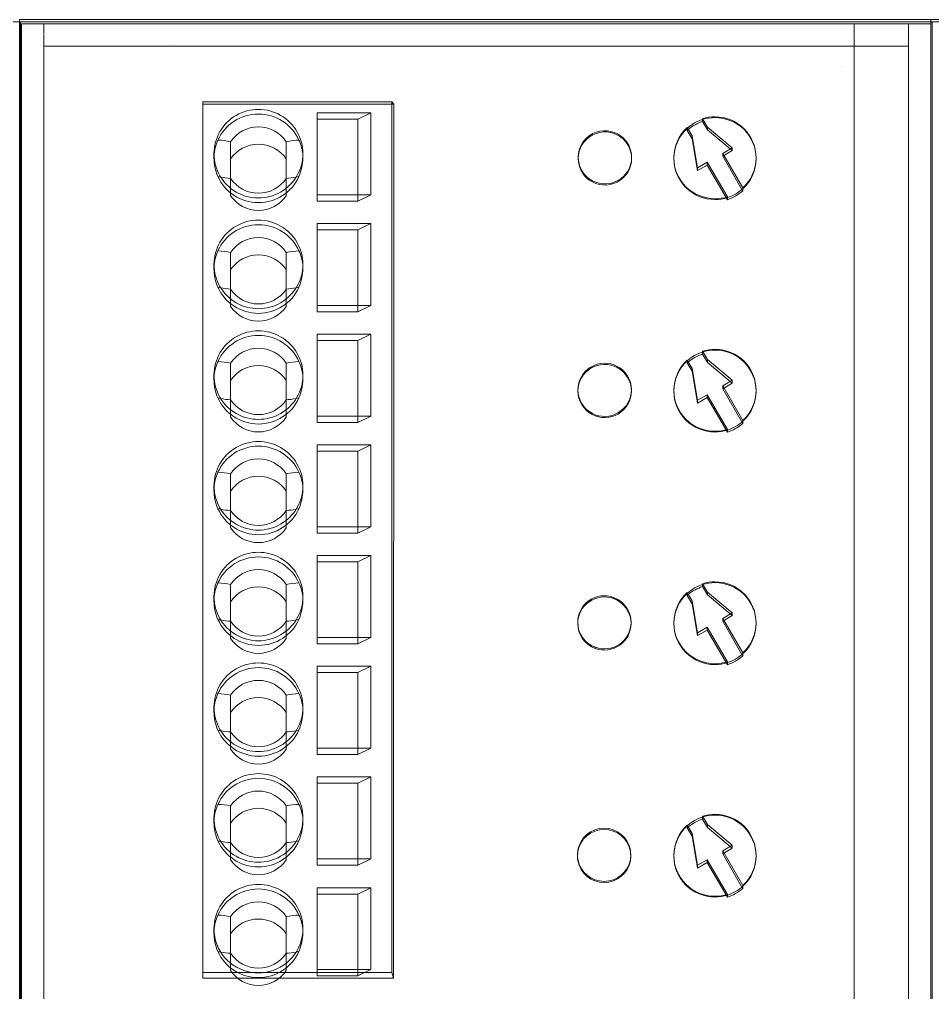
# Model space of a CAD drawing. Header units: millimetres. Extents: x 4137 to 6698, y 1400 to 3585.
# Drawn here: x 4510.68 to 4551.75, y 2616.96 to 2660.75 of the extents above; entities that cross this region are included whole.
import ezdxf

# ---------------------------------------------------------------- set-up
doc = ezdxf.new("R2010")
doc.units = ezdxf.units.MM
doc.layers.add('000-SI-Oprema', color=30, linetype='Continuous', lineweight=0)

msp = doc.modelspace()

# ---------------------------------------------------------------- linework, layer by layer
at = {"layer": '000-SI-Oprema', "color": 0, "linetype": 'ByBlock', "lineweight": 0}
for p, q in [((4551.68, 2660.745), (4510.68, 2660.745)), ((4510.68, 2660.745), (4510.68, 2530.745)), ((4510.68, 2549.295), (4510.68, 2660.745)), ((4510.68, 2660.745), (4510.68, 2660.745)), ((4551.68, 2660.745), (4510.68, 2660.745)), ((4512.68, 2660.745), (4512.68, 2660.745)), ((4512.68, 2660.745), (4512.68, 2660.745)), ((4515.68, 2660.745), (4515.68, 2660.745)), ((4515.68, 2660.745), (4515.68, 2660.745)), ((4515.68, 2660.745), (4515.68, 2660.745)), ((4515.68, 2660.745), (4515.68, 2660.745)), ((4515.68, 2660.745), (4515.68, 2660.745)), ((4515.68, 2660.745), (4515.68, 2660.745)), ((4515.68, 2660.745), (4515.68, 2660.745)), ((4515.68, 2660.745), (4515.68, 2660.745)), ((4515.68, 2660.745), (4515.68, 2660.745)), ((4515.68, 2660.745), (4515.68, 2660.745)), ((4515.68, 2660.745), (4515.68, 2660.745)), ((4515.68, 2660.745), (4515.68, 2660.745)), ((4515.68, 2660.745), (4515.68, 2660.745)), ((4516.08, 2660.745), (4516.08, 2660.745)), ((4516.08, 2660.745), (4516.08, 2660.745)), ((4517.58, 2660.745), (4517.58, 2660.745)), ((4517.58, 2660.745), (4517.58, 2660.745)), ((4517.58, 2660.745), (4517.58, 2660.745)), ((4517.58, 2660.745), (4517.58, 2660.745)), ((4518.58, 2660.745), (4518.58, 2660.745)), ((4519.08, 2660.745), (4519.08, 2660.745)), ((4519.08, 2660.745), (4519.08, 2660.745)), ((4519.08, 2660.745), (4519.08, 2660.745)), ((4530.197, 2660.745), (4530.197, 2660.745)), ((4530.197, 2660.745), (4530.197, 2660.745)), ((4530.197, 2660.745), (4530.197, 2660.745)), ((4530.197, 2660.745), (4530.197, 2660.745)), ((4530.197, 2660.745), (4530.197, 2660.745)), ((4530.197, 2660.745), (4530.197, 2660.745)), ((4530.197, 2660.745), (4530.197, 2660.745)), ((4530.197, 2660.745), (4530.197, 2660.745)), ((4530.197, 2660.745), (4530.197, 2660.745)), ((4530.197, 2660.745), (4530.197, 2660.745)), ((4530.197, 2660.745), (4530.197, 2660.745)), ((4530.197, 2660.745), (4530.197, 2660.745)), ((4530.197, 2660.745), (4530.197, 2660.745)), ((4530.197, 2660.745), (4530.197, 2660.745)), ((4530.197, 2660.745), (4530.197, 2660.745)), ((4532.162, 2660.745), (4532.162, 2660.745)), ((4532.162, 2660.745), (4532.162, 2660.745)), ((4532.162, 2660.745), (4532.162, 2660.745)), ((4532.162, 2660.745), (4532.162, 2660.745)), ((4532.162, 2660.745), (4532.162, 2660.745)), ((4532.162, 2660.745), (4532.162, 2660.745)), ((4532.162, 2660.745), (4532.162, 2660.745)), ((4532.162, 2660.745), (4532.162, 2660.745)), ((4532.162, 2660.745), (4532.162, 2660.745)), ((4532.162, 2660.745), (4532.162, 2660.745)), ((4532.162, 2660.745), (4532.162, 2660.745)), ((4532.162, 2660.745), (4532.162, 2660.745)), ((4532.162, 2660.745), (4532.162, 2660.745)), ((4532.162, 2660.745), (4532.162, 2660.745)), ((4532.162, 2660.745), (4532.162, 2660.745)), ((4547.68, 2660.745), (4547.68, 2660.745)), ((4547.68, 2660.745), (4547.68, 2660.745)), ((4547.68, 2660.745), (4547.68, 2660.745)), ((4547.68, 2660.745), (4547.68, 2660.745)), ((4547.68, 2660.745), (4547.68, 2660.745)), ((4547.68, 2660.745), (4547.68, 2660.745)), ((4547.68, 2660.745), (4547.68, 2660.745)), ((4547.68, 2660.745), (4547.68, 2660.745)), ((4547.68, 2660.745), (4547.68, 2660.745)), ((4547.68, 2660.745), (4547.68, 2660.745)), ((4547.68, 2660.745), (4547.68, 2660.745)), ((4547.68, 2660.745), (4547.68, 2660.745)), ((4547.98, 2660.745), (4547.98, 2660.745)), ((4547.98, 2660.745), (4547.98, 2660.745)), ((4547.98, 2660.745), (4547.98, 2660.745)), ((4551.68, 2530.745), (4551.68, 2660.745)), ((4551.68, 2549.295), (4551.68, 2660.745)), ((4551.68, 2660.745), (4551.68, 2660.745)), ((4592.68, 2660.745), (4551.68, 2660.745)), ((4551.68, 2660.745), (4551.68, 2530.745)), ((4551.68, 2549.295), (4551.68, 2660.745)), ((4551.68, 2660.745), (4551.68, 2660.745)), ((4592.68, 2660.745), (4551.68, 2660.745)), ((4510.728, 2660.646), (4469.728, 2660.646)), ((4510.728, 2660.646), (4469.728, 2660.646)), ((4510.728, 2530.646), (4510.728, 2660.646)), ((4510.728, 2549.195), (4510.728, 2660.646)), ((4510.728, 2660.646), (4510.728, 2660.646)), ((4510.728, 2660.646), (4510.728, 2660.646)), ((4551.728, 2660.646), (4510.728, 2660.646)), ((4510.728, 2660.646), (4510.728, 2530.646)), ((4510.728, 2549.195), (4510.728, 2660.646)), ((4510.728, 2660.646), (4510.728, 2660.646)), ((4551.728, 2660.646), (4510.728, 2660.646)), ((4510.776, 2660.546), (4510.776, 2547.605)), ((4510.776, 2660.546), (4510.776, 2660.546)), ((4510.776, 2660.546), (4513.888, 2660.546)), ((4511.728, 2660.646), (4511.728, 2660.646)), ((4511.776, 2660.071), (4511.776, 2660.546)), ((4511.776, 2660.546), (4511.776, 2660.546)), ((4512.728, 2660.646), (4512.728, 2660.646)), ((4512.728, 2660.646), (4512.728, 2660.646)), ((4513.84, 2660.646), (4513.84, 2660.646)), ((4513.888, 2660.546), (4513.888, 2660.546)), ((4513.888, 2660.546), (4548.226, 2660.546)), ((4515.728, 2660.646), (4515.728, 2660.646)), ((4515.728, 2660.646), (4515.728, 2660.646)), ((4515.728, 2660.646), (4515.728, 2660.646)), ((4515.728, 2660.646), (4515.728, 2660.646)), ((4515.728, 2660.646), (4515.728, 2660.646)), ((4515.728, 2660.646), (4515.728, 2660.646)), ((4515.728, 2660.646), (4515.728, 2660.646)), ((4515.728, 2660.646), (4515.728, 2660.646)), ((4515.728, 2660.646), (4515.728, 2660.646)), ((4515.728, 2660.646), (4515.728, 2660.646)), ((4515.728, 2660.646), (4515.728, 2660.646)), ((4515.728, 2660.646), (4515.728, 2660.646)), ((4515.728, 2660.646), (4515.728, 2660.646)), ((4516.128, 2660.646), (4516.128, 2660.646)), ((4516.128, 2660.646), (4516.128, 2660.646)), ((4517.628, 2660.646), (4517.628, 2660.646)), ((4517.628, 2660.646), (4517.628, 2660.646)), ((4517.628, 2660.646), (4517.628, 2660.646)), ((4517.628, 2660.646), (4517.628, 2660.646)), ((4518.628, 2660.646), (4518.628, 2660.646)), ((4519.128, 2660.646), (4519.128, 2660.646)), ((4519.128, 2660.646), (4519.128, 2660.646)), ((4519.128, 2660.646), (4519.128, 2660.646)), ((4530.245, 2660.646), (4530.245, 2660.646)), ((4530.245, 2660.646), (4530.245, 2660.646)), ((4530.245, 2660.646), (4530.245, 2660.646)), ((4530.245, 2660.646), (4530.245, 2660.646)), ((4530.245, 2660.646), (4530.245, 2660.646)), ((4530.245, 2660.646), (4530.245, 2660.646)), ((4530.245, 2660.646), (4530.245, 2660.646)), ((4530.245, 2660.646), (4530.245, 2660.646)), ((4530.245, 2660.646), (4530.245, 2660.646)), ((4530.245, 2660.646), (4530.245, 2660.646)), ((4530.245, 2660.646), (4530.245, 2660.646)), ((4530.245, 2660.646), (4530.245, 2660.646)), ((4530.245, 2660.646), (4530.245, 2660.646)), ((4530.245, 2660.646), (4530.245, 2660.646)), ((4530.245, 2660.646), (4530.245, 2660.646)), ((4532.21, 2660.646), (4532.21, 2660.646)), ((4532.21, 2660.646), (4532.21, 2660.646)), ((4532.21, 2660.646), (4532.21, 2660.646)), ((4532.21, 2660.646), (4532.21, 2660.646)), ((4532.21, 2660.646), (4532.21, 2660.646)), ((4532.21, 2660.646), (4532.21, 2660.646)), ((4532.21, 2660.646), (4532.21, 2660.646)), ((4532.21, 2660.646), (4532.21, 2660.646)), ((4532.21, 2660.646), (4532.21, 2660.646)), ((4532.21, 2660.646), (4532.21, 2660.646)), ((4532.21, 2660.646), (4532.21, 2660.646)), ((4532.21, 2660.646), (4532.21, 2660.646)), ((4532.21, 2660.646), (4532.21, 2660.646)), ((4532.21, 2660.646), (4532.21, 2660.646)), ((4532.21, 2660.646), (4532.21, 2660.646)), ((4547.728, 2660.646), (4547.728, 2660.646)), ((4547.728, 2660.646), (4547.728, 2660.646)), ((4547.728, 2660.646), (4547.728, 2660.646)), ((4547.728, 2660.646), (4547.728, 2660.646)), ((4547.728, 2660.646), (4547.728, 2660.646)), ((4547.728, 2660.646), (4547.728, 2660.646)), ((4547.728, 2660.646), (4547.728, 2660.646)), ((4547.728, 2660.646), (4547.728, 2660.646)), ((4547.728, 2660.646), (4547.728, 2660.646)), ((4547.728, 2660.646), (4547.728, 2660.646)), ((4547.728, 2660.646), (4547.728, 2660.646)), ((4547.728, 2660.646), (4547.728, 2660.646)), ((4548.028, 2660.646), (4548.028, 2660.646)), ((4548.028, 2660.646), (4548.028, 2660.646)), ((4548.028, 2660.646), (4548.028, 2660.646)), ((4548.178, 2660.646), (4548.178, 2660.646)), ((4548.226, 2660.546), (4548.226, 2547.605)), ((4548.226, 2660.546), (4551.676, 2660.546)), ((4548.226, 2660.546), (4548.226, 2660.546)), ((4550.676, 2660.546), (4550.676, 2660.071)), ((4550.676, 2660.546), (4550.676, 2660.546)), ((4551.676, 2660.546), (4551.676, 2547.604)), ((4551.676, 2660.546), (4551.676, 2660.546)), ((4551.728, 2530.646), (4551.728, 2660.646)), ((4551.728, 2549.195), (4551.728, 2660.646)), ((4551.728, 2660.646), (4551.728, 2660.646)), ((4551.728, 2660.646), (4551.728, 2660.646)), ((4592.728, 2660.646), (4551.728, 2660.646)), ((4551.728, 2660.646), (4551.728, 2530.646)), ((4551.728, 2549.195), (4551.728, 2660.646)), ((4551.728, 2660.646), (4551.728, 2660.646)), ((4592.728, 2660.646), (4551.728, 2660.646)), ((4511.776, 2660.044), (4511.776, 2548.761)), ((4550.676, 2548.761), (4550.676, 2660.071)), ((4511.728, 2659.646), (4511.728, 2659.646)), ((4511.776, 2659.546), (4550.676, 2659.546)), ((4511.776, 2659.546), (4511.776, 2659.546)), ((4517.591, 2659.609), (4517.591, 2659.609)), ((4550.628, 2659.646), (4550.628, 2659.646)), ((4550.676, 2659.546), (4550.676, 2659.546)), ((4547.657, 2658.627), (4547.657, 2658.627)), ((4547.657, 2658.627), (4547.657, 2658.627)), ((4547.657, 2658.627), (4547.657, 2658.627)), ((4547.657, 2658.627), (4547.657, 2658.627)), ((4547.657, 2658.627), (4547.657, 2658.627)), ((4547.657, 2658.627), (4547.657, 2658.627)), ((4547.657, 2658.627), (4547.657, 2658.627)), ((4547.657, 2658.627), (4547.657, 2658.627)), ((4547.657, 2658.627), (4547.657, 2658.627)), ((4547.657, 2658.627), (4547.657, 2658.627)), ((4547.657, 2658.627), (4547.657, 2658.627)), ((4547.657, 2658.627), (4547.657, 2658.627)), ((4518.928, 2657.039), (4518.928, 2617.87)), ((4527.437, 2657.039), (4518.928, 2657.039)), ((4527.437, 2656.928), (4518.928, 2656.928)), ((4527.437, 2617.87), (4527.437, 2657.039)), ((4527.513, 2656.928), (4527.437, 2657.039)), ((4527.513, 2656.928), (4527.437, 2656.928)), ((4527.511, 2617.615), (4527.513, 2656.928)), ((4524.078, 2656.548), (4524.078, 2652.862)), ((4526.478, 2656.548), (4524.078, 2656.548)), ((4526.478, 2656.548), (4525.902, 2656.263)), ((4526.478, 2656.548), (4526.478, 2652.862)), ((4524.078, 2656.263), (4525.902, 2656.263)), ((4525.902, 2652.862), (4525.902, 2656.263)), ((4540.716, 2655.881), (4540.716, 2655.876)), ((4540.716, 2655.881), (4540.932, 2655.508)), ((4540.716, 2655.876), (4540.716, 2655.871)), ((4540.716, 2655.871), (4540.716, 2655.866)), ((4540.716, 2655.866), (4540.716, 2655.861)), ((4540.716, 2655.861), (4540.716, 2655.856)), ((4541.409, 2656.28), (4541.409, 2656.275)), ((4541.625, 2655.906), (4541.409, 2656.28)), ((4541.409, 2656.275), (4541.409, 2656.27)), ((4541.409, 2656.27), (4541.409, 2656.265)), ((4541.409, 2656.265), (4541.409, 2656.259)), ((4541.409, 2656.259), (4541.409, 2656.254)), ((4541.409, 2656.254), (4541.409, 2656.249)), ((4541.409, 2656.249), (4541.409, 2656.244)), ((4541.409, 2656.244), (4541.409, 2656.231)), ((4541.409, 2656.231), (4541.409, 2656.218)), ((4541.409, 2656.218), (4541.409, 2656.204)), ((4541.409, 2656.204), (4541.409, 2656.191)), ((4541.409, 2656.191), (4541.409, 2656.178)), ((4541.409, 2656.178), (4541.409, 2656.165)), ((4541.409, 2656.165), (4541.409, 2656.151)), ((4541.409, 2656.151), (4541.625, 2655.778)), ((4542.745, 2654.97), (4541.625, 2655.906)), ((4541.625, 2655.906), (4541.625, 2655.778)), ((4537.719, 2655.458), (4537.719, 2655.512)), ((4540.716, 2655.856), (4540.716, 2655.851)), ((4540.716, 2655.851), (4540.716, 2655.846)), ((4540.716, 2655.833), (4540.716, 2655.846)), ((4540.716, 2655.819), (4540.716, 2655.833)), ((4540.716, 2655.806), (4540.716, 2655.819)), ((4540.716, 2655.793), (4540.716, 2655.806)), ((4540.716, 2655.779), (4540.716, 2655.793)), ((4540.716, 2655.766), (4540.716, 2655.779)), ((4540.716, 2655.753), (4540.716, 2655.766)), ((4540.932, 2655.38), (4540.716, 2655.753)), ((4540.932, 2655.508), (4540.932, 2655.38)), ((4540.932, 2655.508), (4541.186, 2654.074)), ((4541.625, 2655.778), (4542.654, 2654.918)), ((4520.178, 2653.594), (4520.178, 2655.246)), ((4522.678, 2655.246), (4522.678, 2653.594)), ((4541.186, 2653.945), (4540.932, 2655.38)), ((4519.428, 2654.519), (4519.428, 2654.705)), ((4523.428, 2654.519), (4523.428, 2654.705)), ((4542.312, 2654.721), (4542.745, 2654.97)), ((4542.745, 2654.842), (4542.312, 2654.593)), ((4542.312, 2654.593), (4542.312, 2654.721)), ((4543.215, 2653.163), (4542.312, 2654.721)), ((4542.312, 2654.593), (4543.18, 2653.096)), ((4542.654, 2654.918), (4542.745, 2654.842)), ((4542.745, 2654.842), (4542.745, 2654.97)), ((4535.816, 2654.543), (4535.816, 2654.49)), ((4538.216, 2654.544), (4538.216, 2654.49)), ((4540.116, 2654.487), (4540.116, 2654.522)), ((4541.186, 2654.074), (4541.619, 2654.323)), ((4541.619, 2654.194), (4541.186, 2653.945)), ((4541.619, 2654.323), (4541.619, 2654.194)), ((4541.619, 2654.323), (4542.522, 2652.764)), ((4542.522, 2652.636), (4541.619, 2654.194)), ((4543.816, 2654.487), (4543.816, 2654.522)), ((4541.186, 2654.074), (4541.186, 2653.945)), ((4520.178, 2653.594), (4520.178, 2652.817)), ((4522.678, 2653.594), (4522.678, 2652.817)), ((4536.312, 2653.522), (4536.312, 2653.575)), ((4526.478, 2652.862), (4524.078, 2652.862)), ((4524.078, 2652.577), (4524.078, 2652.862)), ((4525.902, 2652.577), (4525.902, 2652.862)), ((4525.902, 2652.577), (4526.478, 2652.862)), ((4543.18, 2653.096), (4543.215, 2653.034)), ((4543.215, 2653.158), (4543.215, 2653.163)), ((4543.215, 2653.153), (4543.215, 2653.158)), ((4543.215, 2653.147), (4543.215, 2653.153)), ((4543.215, 2653.142), (4543.215, 2653.147)), ((4543.215, 2653.137), (4543.215, 2653.142)), ((4543.215, 2653.132), (4543.215, 2653.137)), ((4543.215, 2653.127), (4543.215, 2653.132)), ((4543.215, 2653.114), (4543.215, 2653.127)), ((4543.215, 2653.101), (4543.215, 2653.114)), ((4543.215, 2653.087), (4543.215, 2653.101)), ((4543.215, 2653.074), (4543.215, 2653.087)), ((4543.215, 2653.061), (4543.215, 2653.074)), ((4543.215, 2653.048), (4543.215, 2653.061)), ((4543.215, 2653.034), (4543.215, 2653.048)), ((4524.078, 2652.577), (4525.902, 2652.577)), ((4542.522, 2652.759), (4542.522, 2652.764)), ((4542.522, 2652.754), (4542.522, 2652.759)), ((4542.522, 2652.749), (4542.522, 2652.754)), ((4542.522, 2652.744), (4542.522, 2652.749)), ((4542.522, 2652.739), (4542.522, 2652.744)), ((4542.522, 2652.734), (4542.522, 2652.739)), ((4542.522, 2652.729), (4542.522, 2652.734)), ((4542.522, 2652.715), (4542.522, 2652.729)), ((4542.522, 2652.702), (4542.522, 2652.715)), ((4542.522, 2652.689), (4542.522, 2652.702)), ((4542.522, 2652.676), (4542.522, 2652.689)), ((4542.522, 2652.662), (4542.522, 2652.676)), ((4542.522, 2652.649), (4542.522, 2652.662)), ((4542.522, 2652.636), (4542.522, 2652.649)), ((4524.078, 2651.567), (4524.078, 2647.881)), ((4526.478, 2651.567), (4524.078, 2651.567)), ((4526.478, 2651.567), (4525.902, 2651.282)), ((4526.478, 2651.567), (4526.478, 2647.881)), ((4524.078, 2651.282), (4525.902, 2651.282)), ((4525.902, 2647.881), (4525.902, 2651.282)), ((4520.178, 2648.613), (4520.178, 2650.265)), ((4522.678, 2650.265), (4522.678, 2648.613)), ((4519.428, 2649.538), (4519.428, 2649.724)), ((4523.428, 2649.538), (4523.428, 2649.724)), ((4520.178, 2648.613), (4520.178, 2647.836)), ((4522.678, 2648.613), (4522.678, 2647.836)), ((4526.478, 2647.881), (4524.078, 2647.881)), ((4524.078, 2647.596), (4524.078, 2647.881)), ((4524.078, 2647.596), (4525.902, 2647.596)), ((4525.902, 2647.596), (4525.902, 2647.881)), ((4525.902, 2647.596), (4526.478, 2647.881)), ((4524.078, 2646.586), (4524.078, 2642.9)), ((4526.478, 2646.586), (4524.078, 2646.586)), ((4524.078, 2646.301), (4525.902, 2646.301)), ((4526.478, 2646.586), (4525.902, 2646.301)), ((4525.902, 2642.9), (4525.902, 2646.301)), ((4526.478, 2646.586), (4526.478, 2642.9)), ((4541.409, 2645.813), (4541.409, 2645.818)), ((4541.625, 2645.445), (4541.409, 2645.818)), ((4541.409, 2645.808), (4541.409, 2645.813)), ((4541.409, 2645.803), (4541.409, 2645.808)), ((4541.409, 2645.798), (4541.409, 2645.803)), ((4541.409, 2645.793), (4541.409, 2645.798)), ((4541.409, 2645.788), (4541.409, 2645.793)), ((4540.716, 2645.415), (4540.716, 2645.42)), ((4540.716, 2645.42), (4540.932, 2645.047)), ((4540.716, 2645.41), (4540.716, 2645.415)), ((4540.716, 2645.405), (4540.716, 2645.41)), ((4540.716, 2645.4), (4540.716, 2645.405)), ((4540.716, 2645.394), (4540.716, 2645.4)), ((4540.716, 2645.389), (4540.716, 2645.394)), ((4540.716, 2645.384), (4540.716, 2645.389)), ((4540.716, 2645.371), (4540.716, 2645.384)), ((4540.716, 2645.358), (4540.716, 2645.371)), ((4540.716, 2645.345), (4540.716, 2645.358)), ((4541.409, 2645.783), (4541.409, 2645.788)), ((4541.409, 2645.77), (4541.409, 2645.783)), ((4541.409, 2645.756), (4541.409, 2645.77)), ((4541.409, 2645.743), (4541.409, 2645.756)), ((4541.409, 2645.73), (4541.409, 2645.743)), ((4541.409, 2645.717), (4541.409, 2645.73)), ((4541.409, 2645.703), (4541.409, 2645.717)), ((4541.409, 2645.69), (4541.409, 2645.703)), ((4541.409, 2645.69), (4541.625, 2645.317)), ((4542.745, 2644.509), (4541.625, 2645.445)), ((4541.625, 2645.445), (4541.625, 2645.317)), ((4520.178, 2643.632), (4520.178, 2645.284)), ((4522.678, 2645.284), (4522.678, 2643.632)), ((4537.569, 2645.083), (4537.569, 2645.136)), ((4540.716, 2645.331), (4540.716, 2645.345)), ((4540.716, 2645.318), (4540.716, 2645.331)), ((4540.716, 2645.305), (4540.716, 2645.318)), ((4540.716, 2645.292), (4540.716, 2645.305)), ((4540.932, 2644.918), (4540.716, 2645.292)), ((4540.932, 2645.047), (4541.186, 2643.612)), ((4540.932, 2645.047), (4540.932, 2644.918)), ((4541.186, 2643.484), (4540.932, 2644.918)), ((4541.625, 2645.317), (4542.654, 2644.457)), ((4519.428, 2644.557), (4519.428, 2644.743)), ((4523.428, 2644.557), (4523.428, 2644.743)), ((4542.312, 2644.26), (4542.745, 2644.509)), ((4542.745, 2644.381), (4542.745, 2644.509)), ((4535.803, 2644.082), (4535.803, 2644.028)), ((4538.203, 2644.082), (4538.203, 2644.028)), ((4540.116, 2644.025), (4540.116, 2644.061)), ((4542.745, 2644.381), (4542.312, 2644.132)), ((4543.215, 2642.701), (4542.312, 2644.26)), ((4542.312, 2644.132), (4542.312, 2644.26)), ((4542.312, 2644.132), (4543.18, 2642.634)), ((4542.654, 2644.457), (4542.745, 2644.381)), ((4543.816, 2644.025), (4543.816, 2644.061)), ((4520.178, 2643.632), (4520.178, 2642.855)), ((4522.678, 2643.632), (4522.678, 2642.855)), ((4541.186, 2643.612), (4541.619, 2643.861)), ((4541.619, 2643.733), (4541.186, 2643.484)), ((4541.186, 2643.612), (4541.186, 2643.484)), ((4541.619, 2643.861), (4541.619, 2643.733)), ((4541.619, 2643.861), (4542.522, 2642.303)), ((4542.522, 2642.175), (4541.619, 2643.733)), ((4526.478, 2642.9), (4524.078, 2642.9)), ((4524.078, 2642.615), (4524.078, 2642.9)), ((4525.902, 2642.615), (4526.478, 2642.9)), ((4525.902, 2642.615), (4525.902, 2642.9)), ((4536.436, 2642.974), (4536.436, 2643.028)), ((4524.078, 2642.615), (4525.902, 2642.615)), ((4542.522, 2642.303), (4542.522, 2642.298)), ((4542.522, 2642.298), (4542.522, 2642.293)), ((4542.522, 2642.293), (4542.522, 2642.288)), ((4542.522, 2642.288), (4542.522, 2642.283)), ((4543.18, 2642.634), (4543.215, 2642.573)), ((4543.215, 2642.696), (4543.215, 2642.701)), ((4543.215, 2642.691), (4543.215, 2642.696)), ((4543.215, 2642.686), (4543.215, 2642.691)), ((4543.215, 2642.681), (4543.215, 2642.686)), ((4543.215, 2642.676), (4543.215, 2642.681)), ((4543.215, 2642.671), (4543.215, 2642.676)), ((4543.215, 2642.666), (4543.215, 2642.671)), ((4543.215, 2642.653), (4543.215, 2642.666)), ((4543.215, 2642.639), (4543.215, 2642.653)), ((4543.215, 2642.626), (4543.215, 2642.639)), ((4543.215, 2642.613), (4543.215, 2642.626)), ((4543.215, 2642.6), (4543.215, 2642.613)), ((4543.215, 2642.586), (4543.215, 2642.6)), ((4543.215, 2642.573), (4543.215, 2642.586)), ((4542.522, 2642.283), (4542.522, 2642.277)), ((4542.522, 2642.277), (4542.522, 2642.272)), ((4542.522, 2642.272), (4542.522, 2642.267)), ((4542.522, 2642.254), (4542.522, 2642.267)), ((4542.522, 2642.241), (4542.522, 2642.254)), ((4542.522, 2642.228), (4542.522, 2642.241)), ((4542.522, 2642.214), (4542.522, 2642.228)), ((4542.522, 2642.201), (4542.522, 2642.214)), ((4542.522, 2642.188), (4542.522, 2642.201)), ((4542.522, 2642.175), (4542.522, 2642.188)), ((4524.078, 2641.605), (4524.078, 2637.919)), ((4526.478, 2641.605), (4524.078, 2641.605)), ((4526.478, 2641.605), (4525.902, 2641.32)), ((4526.478, 2641.605), (4526.478, 2637.919)), ((4524.078, 2641.32), (4525.902, 2641.32)), ((4525.902, 2637.919), (4525.902, 2641.32)), ((4520.178, 2638.651), (4520.178, 2640.303)), ((4522.678, 2640.303), (4522.678, 2638.651)), ((4519.428, 2639.576), (4519.428, 2639.762)), ((4523.428, 2639.576), (4523.428, 2639.762)), ((4520.178, 2638.651), (4520.178, 2637.874)), ((4522.678, 2638.651), (4522.678, 2637.874)), ((4526.478, 2637.919), (4524.078, 2637.919)), ((4524.078, 2637.634), (4524.078, 2637.919)), ((4525.902, 2637.634), (4526.478, 2637.919)), ((4525.902, 2637.634), (4525.902, 2637.919)), ((4524.078, 2637.634), (4525.902, 2637.634)), ((4524.078, 2636.624), (4524.078, 2632.938)), ((4526.478, 2636.624), (4524.078, 2636.624)), ((4526.478, 2636.624), (4525.902, 2636.339)), ((4526.478, 2636.624), (4526.478, 2632.938)), ((4524.078, 2636.339), (4525.902, 2636.339)), ((4525.902, 2632.938), (4525.902, 2636.339)), ((4520.178, 2633.67), (4520.178, 2635.322)), ((4522.678, 2635.322), (4522.678, 2633.67)), ((4541.409, 2635.352), (4541.409, 2635.357)), ((4541.625, 2634.984), (4541.409, 2635.357)), ((4541.409, 2635.347), (4541.409, 2635.352)), ((4541.409, 2635.342), (4541.409, 2635.347)), ((4541.409, 2635.337), (4541.409, 2635.342)), ((4541.409, 2635.332), (4541.409, 2635.337)), ((4541.409, 2635.326), (4541.409, 2635.332)), ((4541.409, 2635.321), (4541.409, 2635.326)), ((4541.409, 2635.308), (4541.409, 2635.321)), ((4541.409, 2635.295), (4541.409, 2635.308)), ((4541.409, 2635.282), (4541.409, 2635.295)), ((4540.716, 2634.954), (4540.716, 2634.959)), ((4540.716, 2634.959), (4540.932, 2634.586)), ((4540.716, 2634.948), (4540.716, 2634.954)), ((4540.716, 2634.943), (4540.716, 2634.948)), ((4540.716, 2634.938), (4540.716, 2634.943)), ((4540.716, 2634.933), (4540.716, 2634.938)), ((4540.716, 2634.928), (4540.716, 2634.933)), ((4540.716, 2634.923), (4540.716, 2634.928)), ((4540.716, 2634.923), (4540.716, 2634.91)), ((4540.716, 2634.91), (4540.716, 2634.896)), ((4540.716, 2634.896), (4540.716, 2634.883)), ((4540.716, 2634.883), (4540.716, 2634.87)), ((4540.716, 2634.87), (4540.716, 2634.857)), ((4540.716, 2634.857), (4540.716, 2634.844)), ((4541.409, 2635.269), (4541.409, 2635.282)), ((4541.409, 2635.255), (4541.409, 2635.269)), ((4541.409, 2635.242), (4541.409, 2635.255)), ((4541.409, 2635.229), (4541.409, 2635.242)), ((4541.409, 2635.229), (4541.625, 2634.856)), ((4541.625, 2634.984), (4541.625, 2634.856)), ((4542.745, 2634.048), (4541.625, 2634.984)), ((4541.625, 2634.856), (4542.654, 2633.996)), ((4519.428, 2634.595), (4519.428, 2634.781)), ((4523.428, 2634.595), (4523.428, 2634.781)), ((4537.398, 2634.691), (4537.398, 2634.745)), ((4540.716, 2634.844), (4540.716, 2634.83)), ((4540.932, 2634.457), (4540.716, 2634.83)), ((4540.932, 2634.586), (4540.932, 2634.457)), ((4540.932, 2634.586), (4541.186, 2633.151)), ((4541.186, 2633.023), (4540.932, 2634.457)), ((4542.312, 2633.799), (4542.745, 2634.048)), ((4542.654, 2633.996), (4542.745, 2633.92)), ((4542.745, 2633.92), (4542.745, 2634.048)), ((4520.178, 2633.67), (4520.178, 2632.893)), ((4522.678, 2633.67), (4522.678, 2632.893)), ((4535.79, 2633.62), (4535.79, 2633.567)), ((4538.19, 2633.62), (4538.19, 2633.567)), ((4540.116, 2633.564), (4540.116, 2633.6)), ((4542.745, 2633.92), (4542.312, 2633.67)), ((4543.215, 2632.24), (4542.312, 2633.799)), ((4542.312, 2633.67), (4542.312, 2633.799)), ((4542.312, 2633.67), (4543.18, 2632.173)), ((4543.816, 2633.564), (4543.816, 2633.6)), ((4541.186, 2633.151), (4541.619, 2633.4)), ((4541.619, 2633.272), (4541.186, 2633.023)), ((4541.186, 2633.151), (4541.186, 2633.023)), ((4541.619, 2633.4), (4541.619, 2633.272)), ((4541.619, 2633.4), (4542.522, 2631.842)), ((4542.522, 2631.713), (4541.619, 2633.272)), ((4526.478, 2632.938), (4524.078, 2632.938)), ((4524.078, 2632.653), (4524.078, 2632.938)), ((4525.902, 2632.653), (4526.478, 2632.938)), ((4525.902, 2632.653), (4525.902, 2632.938)), ((4524.078, 2632.653), (4525.902, 2632.653)), ((4536.581, 2632.443), (4536.581, 2632.496)), ((4543.215, 2632.235), (4543.215, 2632.24)), ((4543.215, 2632.23), (4543.215, 2632.235)), ((4543.215, 2632.225), (4543.215, 2632.23)), ((4543.215, 2632.22), (4543.215, 2632.225)), ((4543.215, 2632.215), (4543.215, 2632.22)), ((4542.522, 2631.842), (4542.522, 2631.837)), ((4542.522, 2631.837), (4542.522, 2631.831)), ((4542.522, 2631.831), (4542.522, 2631.826)), ((4542.522, 2631.826), (4542.522, 2631.821)), ((4542.522, 2631.821), (4542.522, 2631.816)), ((4542.522, 2631.816), (4542.522, 2631.811)), ((4542.522, 2631.811), (4542.522, 2631.806)), ((4542.522, 2631.806), (4542.522, 2631.793)), ((4542.522, 2631.793), (4542.522, 2631.779)), ((4543.18, 2632.173), (4543.215, 2632.112)), ((4543.215, 2632.209), (4543.215, 2632.215)), ((4543.215, 2632.204), (4543.215, 2632.209)), ((4543.215, 2632.191), (4543.215, 2632.204)), ((4543.215, 2632.178), (4543.215, 2632.191)), ((4543.215, 2632.165), (4543.215, 2632.178)), ((4543.215, 2632.152), (4543.215, 2632.165)), ((4543.215, 2632.138), (4543.215, 2632.152)), ((4543.215, 2632.125), (4543.215, 2632.138)), ((4543.215, 2632.112), (4543.215, 2632.125)), ((4524.078, 2631.643), (4524.078, 2627.957)), ((4526.478, 2631.643), (4524.078, 2631.643)), ((4524.078, 2631.358), (4525.902, 2631.358)), ((4526.478, 2631.643), (4525.902, 2631.358)), ((4525.902, 2627.957), (4525.902, 2631.358)), ((4526.478, 2631.643), (4526.478, 2627.957)), ((4542.522, 2631.779), (4542.522, 2631.766)), ((4542.522, 2631.766), (4542.522, 2631.753)), ((4542.522, 2631.753), (4542.522, 2631.74)), ((4542.522, 2631.74), (4542.522, 2631.727)), ((4542.522, 2631.727), (4542.522, 2631.713)), ((4520.178, 2628.689), (4520.178, 2630.341)), ((4522.678, 2630.341), (4522.678, 2628.689)), ((4519.428, 2629.614), (4519.428, 2629.8)), ((4523.428, 2629.614), (4523.428, 2629.8)), ((4520.178, 2628.689), (4520.178, 2627.912)), ((4522.678, 2628.689), (4522.678, 2627.912)), ((4526.478, 2627.957), (4524.078, 2627.957)), ((4524.078, 2627.672), (4524.078, 2627.957)), ((4525.902, 2627.672), (4526.478, 2627.957)), ((4525.902, 2627.672), (4525.902, 2627.957)), ((4524.078, 2627.672), (4525.902, 2627.672)), ((4524.078, 2626.662), (4524.078, 2622.976)), ((4526.478, 2626.662), (4524.078, 2626.662)), ((4526.478, 2626.662), (4525.902, 2626.377)), ((4526.478, 2626.662), (4526.478, 2622.976)), ((4524.078, 2626.377), (4525.902, 2626.377)), ((4525.902, 2622.976), (4525.902, 2626.377)), ((4520.178, 2623.708), (4520.178, 2625.36)), ((4522.678, 2625.36), (4522.678, 2623.708)), ((4519.428, 2624.633), (4519.428, 2624.819)), ((4523.428, 2624.633), (4523.428, 2624.819)), ((4541.409, 2624.896), (4541.409, 2624.891)), ((4541.625, 2624.523), (4541.409, 2624.896)), ((4541.409, 2624.891), (4541.409, 2624.886)), ((4541.409, 2624.886), (4541.409, 2624.881)), ((4541.409, 2624.881), (4541.409, 2624.875)), ((4541.409, 2624.875), (4541.409, 2624.87)), ((4541.409, 2624.87), (4541.409, 2624.865)), ((4541.409, 2624.865), (4541.409, 2624.86)), ((4541.409, 2624.86), (4541.409, 2624.847)), ((4541.409, 2624.847), (4541.409, 2624.834)), ((4541.409, 2624.834), (4541.409, 2624.82)), ((4541.409, 2624.82), (4541.409, 2624.807)), ((4541.409, 2624.807), (4541.409, 2624.794)), ((4541.409, 2624.794), (4541.409, 2624.781)), ((4541.409, 2624.781), (4541.409, 2624.768)), ((4540.716, 2624.498), (4540.716, 2624.492)), ((4540.716, 2624.498), (4540.932, 2624.124)), ((4540.716, 2624.492), (4540.716, 2624.487)), ((4540.716, 2624.487), (4540.716, 2624.482)), ((4540.716, 2624.482), (4540.716, 2624.477)), ((4540.716, 2624.477), (4540.716, 2624.472)), ((4540.716, 2624.472), (4540.716, 2624.466)), ((4540.716, 2624.466), (4540.716, 2624.461)), ((4540.716, 2624.448), (4540.716, 2624.461)), ((4540.716, 2624.435), (4540.716, 2624.448)), ((4540.716, 2624.422), (4540.716, 2624.435)), ((4540.716, 2624.409), (4540.716, 2624.422)), ((4540.716, 2624.396), (4540.716, 2624.409)), ((4540.716, 2624.382), (4540.716, 2624.396)), ((4540.716, 2624.369), (4540.716, 2624.382)), ((4540.932, 2623.996), (4540.716, 2624.369)), ((4541.409, 2624.768), (4541.625, 2624.395)), ((4542.745, 2623.587), (4541.625, 2624.523)), ((4541.625, 2624.523), (4541.625, 2624.395)), ((4541.625, 2624.395), (4542.654, 2623.534)), ((4540.932, 2624.124), (4540.932, 2623.996)), ((4540.932, 2624.124), (4541.186, 2622.69)), ((4541.186, 2622.562), (4540.932, 2623.996)), ((4520.178, 2623.708), (4520.178, 2622.931)), ((4522.678, 2623.708), (4522.678, 2622.931)), ((4538.102, 2623.519), (4538.102, 2623.573)), ((4542.312, 2623.338), (4542.745, 2623.587)), ((4542.654, 2623.534), (4542.745, 2623.458)), ((4542.745, 2623.458), (4542.745, 2623.587)), ((4535.777, 2623.159), (4535.777, 2623.105)), ((4538.177, 2623.159), (4538.177, 2623.105)), ((4540.116, 2623.102), (4540.116, 2623.138)), ((4542.745, 2623.458), (4542.312, 2623.209)), ((4543.215, 2621.779), (4542.312, 2623.338)), ((4542.312, 2623.209), (4542.312, 2623.338)), ((4542.312, 2623.209), (4543.18, 2621.711)), ((4543.816, 2623.102), (4543.816, 2623.138)), ((4526.478, 2622.976), (4524.078, 2622.976)), ((4524.078, 2622.691), (4524.078, 2622.976)), ((4524.078, 2622.691), (4525.902, 2622.691)), ((4525.902, 2622.691), (4525.902, 2622.976)), ((4525.902, 2622.691), (4526.478, 2622.976)), ((4535.851, 2622.692), (4535.851, 2622.745)), ((4541.186, 2622.69), (4541.619, 2622.939)), ((4541.619, 2622.811), (4541.186, 2622.562)), ((4541.186, 2622.69), (4541.186, 2622.562)), ((4541.619, 2622.939), (4541.619, 2622.811)), ((4541.619, 2622.939), (4542.522, 2621.381)), ((4542.522, 2621.252), (4541.619, 2622.811)), ((4543.18, 2621.711), (4543.215, 2621.651)), ((4543.215, 2621.774), (4543.215, 2621.779)), ((4543.215, 2621.769), (4543.215, 2621.774)), ((4543.215, 2621.764), (4543.215, 2621.769)), ((4543.215, 2621.758), (4543.215, 2621.764)), ((4543.215, 2621.753), (4543.215, 2621.758)), ((4543.215, 2621.748), (4543.215, 2621.753)), ((4543.215, 2621.743), (4543.215, 2621.748)), ((4543.215, 2621.73), (4543.215, 2621.743)), ((4543.215, 2621.716), (4543.215, 2621.73)), ((4543.215, 2621.703), (4543.215, 2621.716)), ((4524.078, 2621.681), (4524.078, 2617.995)), ((4526.478, 2621.681), (4524.078, 2621.681)), ((4524.078, 2621.396), (4525.902, 2621.396)), ((4526.478, 2621.681), (4525.902, 2621.396)), ((4525.902, 2617.995), (4525.902, 2621.396)), ((4526.478, 2621.681), (4526.478, 2617.995)), ((4542.522, 2621.375), (4542.522, 2621.381)), ((4542.522, 2621.37), (4542.522, 2621.375)), ((4542.522, 2621.365), (4542.522, 2621.37)), ((4542.522, 2621.36), (4542.522, 2621.365)), ((4542.522, 2621.355), (4542.522, 2621.36)), ((4542.522, 2621.349), (4542.522, 2621.355)), ((4542.522, 2621.344), (4542.522, 2621.349)), ((4542.522, 2621.344), (4542.522, 2621.331)), ((4542.522, 2621.331), (4542.522, 2621.318)), ((4542.522, 2621.318), (4542.522, 2621.305)), ((4542.522, 2621.305), (4542.522, 2621.292)), ((4542.522, 2621.292), (4542.522, 2621.279)), ((4542.522, 2621.279), (4542.522, 2621.265)), ((4543.215, 2621.69), (4543.215, 2621.703)), ((4543.215, 2621.677), (4543.215, 2621.69)), ((4543.215, 2621.664), (4543.215, 2621.677)), ((4543.215, 2621.651), (4543.215, 2621.664)), ((4542.522, 2621.265), (4542.522, 2621.252)), ((4520.178, 2618.727), (4520.178, 2620.379)), ((4522.678, 2620.379), (4522.678, 2618.727)), ((4519.428, 2619.652), (4519.428, 2619.838)), ((4523.428, 2619.652), (4523.428, 2619.838)), ((4520.178, 2618.727), (4520.178, 2617.95)), ((4522.678, 2618.727), (4522.678, 2617.95)), ((4518.928, 2617.87), (4527.437, 2617.87)), ((4518.928, 2617.615), (4518.928, 2617.87)), ((4526.478, 2617.995), (4524.078, 2617.995)), ((4524.078, 2617.71), (4524.078, 2617.995)), ((4525.902, 2617.71), (4525.902, 2617.995)), ((4525.902, 2617.71), (4526.478, 2617.995)), ((4527.511, 2617.615), (4527.437, 2617.87)), ((4518.928, 2617.615), (4527.511, 2617.615)), ((4524.078, 2617.71), (4525.902, 2617.71))]:
    msp.add_line(p, q, dxfattribs=at)
for centre, major_axis, ratio, start_param, end_param in [((4521.428, 2654.705), (2, 0), 0.996195, 0, 3.141593), ((4521.428, 2654.496), (2, 0), 0.996195, 0.424146, 2.717447), ((4541.966, 2654.522), (-1.85, 0), 0.996336, -1.570796, -1.265134), ((4541.966, 2654.487), (-1.85, 0), 0.996336, -1.570796, -1.265134), ((4541.966, 2654.522), (-1.85, 0), 0.996336, 3.141554, 4.712389), ((4541.966, 2654.487), (-1.85, 0), 0.996336, 3.141554, 4.712389), ((4521.428, 2654.42), (1.5, 0), 0.996195, 0.585685, 2.555907), ((4541.966, 2654.522), (-1.85, 0), 0.996336, -0.82926, -0.000039), ((4541.966, 2654.487), (-1.85, 0), 0.996336, -1.265134, -0.839056), ((4541.966, 2654.394), (1.85, 0), 0.996336, 1.876458, 2.276832), ((4537.016, 2654.543), (1.2, 0), 0.996336, 0.944122, 3.141713), ((4537.016, 2654.49), (1.2, 0), 0.996336, 0.943934, 3.141788), ((4537.016, 2654.543), (1.2, 0), 0.996336, 0.000121, 0.944122), ((4537.016, 2654.49), (1.2, 0), 0.996336, 0.000046, 0.943934), ((4541.966, 2654.487), (-1.85, 0), 0.996336, -0.82926, -0.000039), ((4541.966, 2654.487), (-1.85, 0), 0.996336, -0.839056, -0.82926), ((4541.966, 2654.394), (1.85, 0), 0.996336, 2.276832, 2.312333), ((4521.428, 2654.256), (1.48, -1.535), 0.876352, -2.827734, -2.45031), ((4519.928, 2654.453), (1.712, -0.293), 0.475251, 1.506242, 1.841308), ((4521.428, 2653.643), (1.5, 0), 0.996195, 0.585685, 2.555907), ((4522.927, 2654.453), (1.712, 0.293), 0.475251, 1.300284, 1.635351), ((4521.428, 2654.256), (1.48, 1.535), 0.876352, -0.691283, -0.313858), ((4521.428, 2654.705), (2, 0), 0.996195, -3.141593, 0), ((4521.428, 2654.256), (1.48, -1.535), 0.876352, -2.45031, -2.403588), ((4521.428, 2654.256), (1.48, 1.535), 0.876352, -0.738005, -0.691283), ((4521.428, 2654.256), (1.48, -1.535), 0.876352, -2.403588, -1.979442), ((4521.428, 2654.256), (1.48, 1.535), 0.876352, -1.162151, -0.738005), ((4537.016, 2654.543), (1.2, 0), 0.996336, -3.141472, -2.197471), ((4537.016, 2654.49), (1.2, 0), 0.996336, -3.141397, -2.197283), ((4537.016, 2654.543), (1.2, 0), 0.996336, -2.197471, 0.000121), ((4537.016, 2654.49), (1.2, 0), 0.996336, -2.197283, 0.000046), ((4541.966, 2654.522), (-1.85, 0), 0.996336, -0.000039, 1.570796), ((4541.966, 2654.487), (-1.85, 0), 0.996336, -0.000039, 1.570796), ((4541.966, 2654.522), (-1.85, 0), 0.996336, 2.312332, 3.141554), ((4541.966, 2654.487), (-1.85, 0), 0.996336, 2.312332, 3.141554), ((4519.928, 2654.453), (1.712, -0.293), 0.475251, -1.678796, -1.604406), ((4521.428, 2654.496), (2, 0), 0.996195, -2.717447, -0.424146), ((4522.927, 2654.453), (1.712, 0.293), 0.475251, -1.537186, -1.462797), ((4519.928, 2654.453), (1.712, -0.293), 0.475251, -1.604406, -1.34373), ((4521.428, 2654.42), (1.5, 0), 0.996195, -2.555907, -0.585685), ((4522.927, 2654.453), (1.712, 0.293), 0.475251, -1.797863, -1.537186), ((4521.428, 2653.643), (1.5, 0), 0.996195, -2.555907, -0.585685), ((4541.966, 2654.487), (-1.85, 0), 0.996336, 1.876457, 2.312332), ((4541.966, 2654.394), (1.85, 0), 0.996336, -1.265136, -0.829261), ((4541.966, 2654.522), (-1.85, 0), 0.996336, 1.570796, 1.876457), ((4541.966, 2654.487), (-1.85, 0), 0.996336, 1.570796, 1.876457), ((4521.428, 2649.724), (2, 0), 0.996195, 0, 3.141593), ((4521.428, 2649.515), (2, 0), 0.996195, 0.424146, 2.717447), ((4521.428, 2649.439), (1.5, 0), 0.996195, 0.585685, 2.555907), ((4521.428, 2649.275), (1.48, -1.535), 0.876352, -2.827734, -2.45031), ((4519.928, 2649.472), (1.712, -0.293), 0.475251, 1.506242, 1.841308), ((4522.927, 2649.472), (1.712, 0.293), 0.475251, 1.300284, 1.635351), ((4521.428, 2649.275), (1.48, 1.535), 0.876352, -0.691283, -0.313858), ((4521.428, 2648.662), (1.5, 0), 0.996195, 0.585685, 2.555907), ((4521.428, 2649.724), (2, 0), 0.996195, -3.141593, 0), ((4521.428, 2649.275), (1.48, -1.535), 0.876352, -2.45031, -2.403588), ((4521.428, 2649.275), (1.48, -1.535), 0.876352, -2.403588, -1.979442), ((4521.428, 2649.275), (1.48, 1.535), 0.876352, -1.162151, -0.738005), ((4521.428, 2649.275), (1.48, 1.535), 0.876352, -0.738005, -0.691283), ((4519.928, 2649.472), (1.712, -0.293), 0.475251, -1.678796, -1.604406), ((4521.428, 2649.515), (2, 0), 0.996195, -2.717447, -0.424146), ((4519.928, 2649.472), (1.712, -0.293), 0.475251, -1.604406, -1.34373), ((4521.428, 2649.439), (1.5, 0), 0.996195, -2.555907, -0.585685), ((4522.927, 2649.472), (1.712, 0.293), 0.475251, -1.797863, -1.537186), ((4522.927, 2649.472), (1.712, 0.293), 0.475251, -1.537186, -1.462797), ((4521.428, 2648.662), (1.5, 0), 0.996195, -2.555907, -0.585685), ((4521.428, 2644.743), (2, 0), 0.996195, 0, 3.141593), ((4521.428, 2644.534), (2, 0), 0.996195, 0.424146, 2.717447), ((4521.428, 2644.458), (1.5, 0), 0.996195, 0.585685, 2.555907), ((4541.966, 2644.061), (-1.85, 0), 0.996336, -1.570796, -1.265134), ((4541.966, 2644.025), (-1.85, 0), 0.996336, -1.570796, -1.265134), ((4541.966, 2644.061), (-1.85, 0), 0.996336, 3.141554, 4.712389), ((4541.966, 2644.025), (-1.85, 0), 0.996336, 3.141554, 4.712389), ((4521.428, 2644.294), (1.48, -1.535), 0.876352, -2.827734, -2.45031), ((4519.928, 2644.491), (1.712, -0.293), 0.475251, 1.506242, 1.841308), ((4522.927, 2644.491), (1.712, 0.293), 0.475251, 1.300284, 1.635351), ((4521.428, 2644.294), (1.48, 1.535), 0.876352, -0.691283, -0.313858), ((4541.966, 2644.061), (-1.85, 0), 0.996336, -0.82926, -0.000039), ((4541.966, 2644.025), (-1.85, 0), 0.996336, -0.82926, -0.000039), ((4541.966, 2644.025), (-1.85, 0), 0.996336, -0.839155, -0.82926), ((4541.966, 2644.025), (-1.85, 0), 0.996336, -1.265134, -0.839155), ((4541.966, 2643.932), (1.85, 0), 0.996336, 1.876458, 2.276832), ((4521.428, 2643.681), (1.5, 0), 0.996195, 0.585685, 2.555907), ((4537.003, 2644.082), (1.2, 0), 0.996336, 1.079385, 3.141591), ((4537.003, 2644.028), (1.2, 0), 0.996336, 1.079385, 3.141591), ((4537.003, 2644.082), (1.2, 0), 0.996336, -0.000002, 1.079385), ((4537.003, 2644.028), (1.2, 0), 0.996336, -0.000002, 1.079385), ((4541.966, 2643.932), (1.85, 0), 0.996336, 2.276832, 2.312333), ((4521.428, 2644.743), (2, 0), 0.996195, -3.141593, 0), ((4521.428, 2644.294), (1.48, -1.535), 0.876352, -2.45031, -2.403588), ((4521.428, 2644.294), (1.48, -1.535), 0.876352, -2.403588, -1.979442), ((4521.428, 2644.294), (1.48, 1.535), 0.876352, -1.162151, -0.738005), ((4521.428, 2644.294), (1.48, 1.535), 0.876352, -0.738005, -0.691283), ((4537.003, 2644.082), (1.2, 0), 0.996336, 3.141591, 4.220978), ((4537.003, 2644.082), (1.2, 0), 0.996336, -2.062207, -0.000002), ((4541.966, 2644.061), (-1.85, 0), 0.996336, -0.000039, 1.570796), ((4541.966, 2644.061), (-1.85, 0), 0.996336, 2.312332, 3.141554), ((4519.928, 2644.491), (1.712, -0.293), 0.475251, -1.678796, -1.604406), ((4521.428, 2644.534), (2, 0), 0.996195, -2.717447, -0.424146), ((4519.928, 2644.491), (1.712, -0.293), 0.475251, -1.604406, -1.34373), ((4521.428, 2644.458), (1.5, 0), 0.996195, -2.555907, -0.585685), ((4522.927, 2644.491), (1.712, 0.293), 0.475251, -1.797863, -1.537186), ((4522.927, 2644.491), (1.712, 0.293), 0.475251, -1.537186, -1.462797), ((4537.003, 2644.028), (1.2, 0), 0.996336, 3.141591, 4.220978), ((4537.003, 2644.028), (1.2, 0), 0.996336, -2.062207, -0.000002), ((4541.966, 2644.025), (-1.85, 0), 0.996336, -0.000039, 1.570796), ((4541.966, 2644.025), (-1.85, 0), 0.996336, 2.312332, 3.141554), ((4521.428, 2643.681), (1.5, 0), 0.996195, -2.555907, -0.585685), ((4541.966, 2644.061), (-1.85, 0), 0.996336, 1.570796, 1.876457), ((4541.966, 2644.025), (-1.85, 0), 0.996336, 1.876457, 2.312332), ((4541.966, 2643.932), (1.85, 0), 0.996336, -1.265136, -0.829261), ((4541.966, 2644.025), (-1.85, 0), 0.996336, 1.570796, 1.876457), ((4521.428, 2639.762), (2, 0), 0.996195, 0, 3.141593), ((4521.428, 2639.553), (2, 0), 0.996195, 0.424146, 2.717447), ((4521.428, 2639.477), (1.5, 0), 0.996195, 0.585685, 2.555907), ((4521.428, 2639.313), (1.48, -1.535), 0.876352, -2.827734, -2.45031), ((4519.928, 2639.51), (1.712, -0.293), 0.475251, 1.506242, 1.841308), ((4521.428, 2638.7), (1.5, 0), 0.996195, 0.585685, 2.555907), ((4522.927, 2639.51), (1.712, 0.293), 0.475251, 1.300284, 1.635351), ((4521.428, 2639.313), (1.48, 1.535), 0.876352, -0.691283, -0.313858), ((4521.428, 2639.762), (2, 0), 0.996195, -3.141593, 0), ((4521.428, 2639.313), (1.48, -1.535), 0.876352, -2.45031, -2.403588), ((4521.428, 2639.313), (1.48, 1.535), 0.876352, -0.738005, -0.691283), ((4521.428, 2639.313), (1.48, -1.535), 0.876352, -2.403588, -1.979442), ((4521.428, 2639.313), (1.48, 1.535), 0.876352, -1.162151, -0.738005), ((4519.928, 2639.51), (1.712, -0.293), 0.475251, -1.678796, -1.604406), ((4521.428, 2639.553), (2, 0), 0.996195, -2.717447, -0.424146), ((4519.928, 2639.51), (1.712, -0.293), 0.475251, -1.604406, -1.34373), ((4521.428, 2639.477), (1.5, 0), 0.996195, -2.555907, -0.585685), ((4522.927, 2639.51), (1.712, 0.293), 0.475251, -1.797863, -1.537186), ((4522.927, 2639.51), (1.712, 0.293), 0.475251, -1.537186, -1.462797), ((4521.428, 2638.7), (1.5, 0), 0.996195, -2.555907, -0.585685), ((4521.428, 2634.781), (2, 0), 0.996195, 0, 3.141593), ((4521.428, 2634.572), (2, 0), 0.996195, 0.424146, 2.717447), ((4521.428, 2634.496), (1.5, 0), 0.996195, 0.585685, 2.555907), ((4521.428, 2634.332), (1.48, -1.535), 0.876352, -2.827734, -2.45031), ((4519.928, 2634.529), (1.712, -0.293), 0.475251, 1.506242, 1.841308), ((4522.927, 2634.529), (1.712, 0.293), 0.475251, 1.300284, 1.635351), ((4521.428, 2634.332), (1.48, 1.535), 0.876352, -0.691283, -0.313858), ((4541.966, 2633.564), (-1.85, 0), 0.996336, -1.265134, -0.839253), ((4541.966, 2633.6), (-1.85, 0), 0.996336, -1.570796, -1.265134), ((4541.966, 2633.564), (-1.85, 0), 0.996336, -1.570796, -1.265134), ((4541.966, 2633.6), (-1.85, 0), 0.996336, 3.141554, 4.712389), ((4541.966, 2633.564), (-1.85, 0), 0.996336, 3.141554, 4.712389), ((4521.428, 2633.719), (1.5, 0), 0.996195, 0.585685, 2.555907), ((4536.99, 2633.62), (1.2, 0), 0.996336, 1.223543, 3.141608), ((4541.966, 2633.6), (-1.85, 0), 0.996336, -0.82926, -0.000039), ((4541.966, 2633.564), (-1.85, 0), 0.996336, -0.82926, -0.000039), ((4541.966, 2633.564), (-1.85, 0), 0.996336, -0.839253, -0.82926), ((4541.966, 2633.471), (1.85, 0), 0.996336, 2.276832, 2.312333), ((4541.966, 2633.471), (1.85, 0), 0.996336, 1.876458, 2.276832), ((4521.428, 2634.781), (2, 0), 0.996195, -3.141593, 0), ((4521.428, 2634.332), (1.48, -1.535), 0.876352, -2.45031, -2.403588), ((4521.428, 2634.332), (1.48, -1.535), 0.876352, -2.403588, -1.979442), ((4521.428, 2634.332), (1.48, 1.535), 0.876352, -1.162151, -0.738005), ((4521.428, 2634.332), (1.48, 1.535), 0.876352, -0.738005, -0.691283), ((4536.99, 2633.567), (1.2, 0), 0.996336, 1.223543, 3.141608), ((4536.99, 2633.62), (1.2, 0), 0.996336, 0.000016, 1.223543), ((4536.99, 2633.567), (1.2, 0), 0.996336, 0.000016, 1.223543), ((4519.928, 2634.529), (1.712, -0.293), 0.475251, -1.678796, -1.604406), ((4521.428, 2634.572), (2, 0), 0.996195, -2.717447, -0.424146), ((4519.928, 2634.529), (1.712, -0.293), 0.475251, -1.604406, -1.34373), ((4521.428, 2634.496), (1.5, 0), 0.996195, -2.555907, -0.585685), ((4522.927, 2634.529), (1.712, 0.293), 0.475251, -1.797863, -1.537186), ((4522.927, 2634.529), (1.712, 0.293), 0.475251, -1.537186, -1.462797), ((4536.99, 2633.62), (1.2, 0), 0.996336, -3.141577, -1.918049), ((4536.99, 2633.567), (1.2, 0), 0.996336, -3.141577, -1.918049), ((4536.99, 2633.62), (1.2, 0), 0.996336, -1.918049, 0.000016), ((4536.99, 2633.567), (1.2, 0), 0.996336, -1.918049, 0.000016), ((4541.966, 2633.6), (-1.85, 0), 0.996336, -0.000039, 1.570796), ((4541.966, 2633.564), (-1.85, 0), 0.996336, -0.000039, 1.570796), ((4541.966, 2633.6), (-1.85, 0), 0.996336, 2.312332, 3.141554), ((4541.966, 2633.564), (-1.85, 0), 0.996336, 2.312332, 3.141554), ((4521.428, 2633.719), (1.5, 0), 0.996195, -2.555907, -0.585685), ((4521.428, 2629.8), (2, 0), 0.996195, 0, 3.141593), ((4541.966, 2633.6), (-1.85, 0), 0.996336, 1.570796, 1.876457), ((4541.966, 2633.564), (-1.85, 0), 0.996336, 1.570796, 1.876457), ((4541.966, 2633.564), (-1.85, 0), 0.996336, 1.876457, 2.312332), ((4541.966, 2633.471), (1.85, 0), 0.996336, -1.265136, -0.829261), ((4521.428, 2629.591), (2, 0), 0.996195, 0.424146, 2.717447), ((4521.428, 2629.515), (1.5, 0), 0.996195, 0.585685, 2.555907), ((4521.428, 2629.351), (1.48, -1.535), 0.876352, -2.827734, -2.45031), ((4519.928, 2629.548), (1.712, -0.293), 0.475251, 1.506242, 1.841308), ((4521.428, 2628.738), (1.5, 0), 0.996195, 0.585685, 2.555907), ((4522.927, 2629.548), (1.712, 0.293), 0.475251, 1.300284, 1.635351), ((4521.428, 2629.351), (1.48, 1.535), 0.876352, -0.691283, -0.313858), ((4521.428, 2629.8), (2, 0), 0.996195, -3.141593, 0), ((4521.428, 2629.351), (1.48, -1.535), 0.876352, -2.45031, -2.403588), ((4521.428, 2629.351), (1.48, -1.535), 0.876352, -2.403588, -1.979442), ((4521.428, 2629.351), (1.48, 1.535), 0.876352, -1.162151, -0.738005), ((4521.428, 2629.351), (1.48, 1.535), 0.876352, -0.738005, -0.691283), ((4519.928, 2629.548), (1.712, -0.293), 0.475251, -1.678796, -1.604406), ((4521.428, 2629.591), (2, 0), 0.996195, -2.717447, -0.424146), ((4519.928, 2629.548), (1.712, -0.293), 0.475251, -1.604406, -1.34373), ((4522.927, 2629.548), (1.712, 0.293), 0.475251, -1.797863, -1.537186), ((4522.927, 2629.548), (1.712, 0.293), 0.475251, -1.537186, -1.462797), ((4521.428, 2629.515), (1.5, 0), 0.996195, -2.555907, -0.585685), ((4521.428, 2628.738), (1.5, 0), 0.996195, -2.555907, -0.585685), ((4521.428, 2624.819), (2, 0), 0.996195, 0, 3.141593), ((4521.428, 2624.61), (2, 0), 0.996195, 0.424146, 2.717447), ((4521.428, 2624.534), (1.5, 0), 0.996195, 0.585685, 2.555907), ((4521.428, 2624.37), (1.48, -1.535), 0.876352, -2.827734, -2.45031), ((4519.928, 2624.567), (1.712, -0.293), 0.475251, 1.506242, 1.841308), ((4521.428, 2623.757), (1.5, 0), 0.996195, 0.585685, 2.555907), ((4522.927, 2624.567), (1.712, 0.293), 0.475251, 1.300284, 1.635351), ((4521.428, 2624.37), (1.48, 1.535), 0.876352, -0.691283, -0.313858), ((4521.428, 2624.819), (2, 0), 0.996195, -3.141593, 0), ((4541.966, 2623.102), (-1.85, 0), 0.996336, -1.265134, -0.839352), ((4541.966, 2623.138), (-1.85, 0), 0.996336, -1.570796, -1.265134), ((4541.966, 2623.102), (-1.85, 0), 0.996336, -1.570796, -1.265134), ((4541.966, 2623.138), (-1.85, 0), 0.996336, 3.141554, 4.712389), ((4541.966, 2623.102), (-1.85, 0), 0.996336, 3.141554, 4.712389), ((4521.428, 2624.37), (1.48, -1.535), 0.876352, -2.45031, -2.403588), ((4521.428, 2624.37), (1.48, -1.535), 0.876352, -2.403588, -1.979442), ((4521.428, 2624.37), (1.48, 1.535), 0.876352, -1.162151, -0.738005), ((4521.428, 2624.37), (1.48, 1.535), 0.876352, -0.738005, -0.691283), ((4536.977, 2623.159), (1.2, 0), 0.996336, 0.353415, 3.141611), ((4536.977, 2623.105), (1.2, 0), 0.996336, 0.353415, 3.141611), ((4541.966, 2623.138), (-1.85, 0), 0.996336, -0.82926, -0.000039), ((4541.966, 2623.102), (-1.85, 0), 0.996336, -0.82926, -0.000039), ((4541.966, 2623.102), (-1.85, 0), 0.996336, -0.839352, -0.82926), ((4541.966, 2623.01), (1.85, 0), 0.996336, 2.276832, 2.312333), ((4541.966, 2623.01), (1.85, 0), 0.996336, 1.876458, 2.276832), ((4519.928, 2624.567), (1.712, -0.293), 0.475251, -1.678796, -1.604406), ((4521.428, 2624.61), (2, 0), 0.996195, -2.717447, -0.424146), ((4519.928, 2624.567), (1.712, -0.293), 0.475251, -1.604406, -1.34373), ((4521.428, 2624.534), (1.5, 0), 0.996195, -2.555907, -0.585685), ((4522.927, 2624.567), (1.712, 0.293), 0.475251, -1.797863, -1.537186), ((4522.927, 2624.567), (1.712, 0.293), 0.475251, -1.537186, -1.462797), ((4536.977, 2623.159), (1.2, 0), 0.996336, 0.000018, 0.353415), ((4536.977, 2623.105), (1.2, 0), 0.996336, 0.000018, 0.353415), ((4536.977, 2623.159), (1.2, 0), 0.996336, -3.141575, -2.788178), ((4536.977, 2623.105), (1.2, 0), 0.996336, -3.141575, -2.788178), ((4536.977, 2623.159), (1.2, 0), 0.996336, -2.788178, 0.000018), ((4536.977, 2623.105), (1.2, 0), 0.996336, -2.788178, 0.000018), ((4541.966, 2623.138), (-1.85, 0), 0.996336, -0.000039, 1.570796), ((4541.966, 2623.102), (-1.85, 0), 0.996336, -0.000039, 1.570796), ((4541.966, 2623.138), (-1.85, 0), 0.996336, 2.312332, 3.141554), ((4541.966, 2623.102), (-1.85, 0), 0.996336, 2.312332, 3.141554), ((4521.428, 2623.757), (1.5, 0), 0.996195, -2.555907, -0.585685), ((4521.428, 2619.838), (2, 0), 0.996195, 0, 3.141593), ((4541.966, 2623.102), (-1.85, 0), 0.996336, 1.876457, 2.312332), ((4521.428, 2619.629), (2, 0), 0.996195, 0.424146, 2.717447), ((4541.966, 2623.138), (-1.85, 0), 0.996336, 1.570796, 1.876457), ((4541.966, 2623.102), (-1.85, 0), 0.996336, 1.570796, 1.876457), ((4541.966, 2623.01), (1.85, 0), 0.996336, -1.265136, -0.829261), ((4521.428, 2619.553), (1.5, 0), 0.996195, 0.585685, 2.555907), ((4521.428, 2619.389), (1.48, -1.535), 0.876352, -2.827734, -2.45031), ((4519.928, 2619.586), (1.712, -0.293), 0.475251, 1.506242, 1.841308), ((4522.927, 2619.586), (1.712, 0.293), 0.475251, 1.300284, 1.635351), ((4521.428, 2619.389), (1.48, 1.535), 0.876352, -0.691283, -0.313858), ((4521.428, 2618.776), (1.5, 0), 0.996195, 0.585685, 2.555907), ((4521.428, 2619.838), (2, 0), 0.996195, -3.141593, -1.725813), ((4521.428, 2619.389), (1.48, -1.535), 0.876352, -2.45031, -2.403588), ((4521.428, 2619.389), (1.48, -1.535), 0.876352, -2.403588, -1.979442), ((4521.428, 2619.838), (2, 0), 0.996195, -1.41578, 0), ((4521.428, 2619.389), (1.48, 1.535), 0.876352, -1.162151, -0.738005), ((4521.428, 2619.389), (1.48, 1.535), 0.876352, -0.738005, -0.691283), ((4519.928, 2619.586), (1.712, -0.293), 0.475251, -1.678796, -1.604406), ((4521.428, 2619.629), (2, 0), 0.996195, -2.717447, -0.424146), ((4519.928, 2619.586), (1.712, -0.293), 0.475251, -1.604406, -1.34373), ((4521.428, 2619.553), (1.5, 0), 0.996195, -2.555907, -0.585685), ((4522.927, 2619.586), (1.712, 0.293), 0.475251, -1.797863, -1.537186), ((4522.927, 2619.586), (1.712, 0.293), 0.475251, -1.537186, -1.462797), ((4521.428, 2618.776), (1.5, 0), 0.996195, -2.555907, -0.585685), ((4521.428, 2619.838), (2, 0), 0.996195, -1.725813, -1.41578)]:
    msp.add_ellipse(centre, major_axis=major_axis, ratio=ratio, start_param=start_param, end_param=end_param, dxfattribs=at)

doc.saveas('drawing.dxf')
